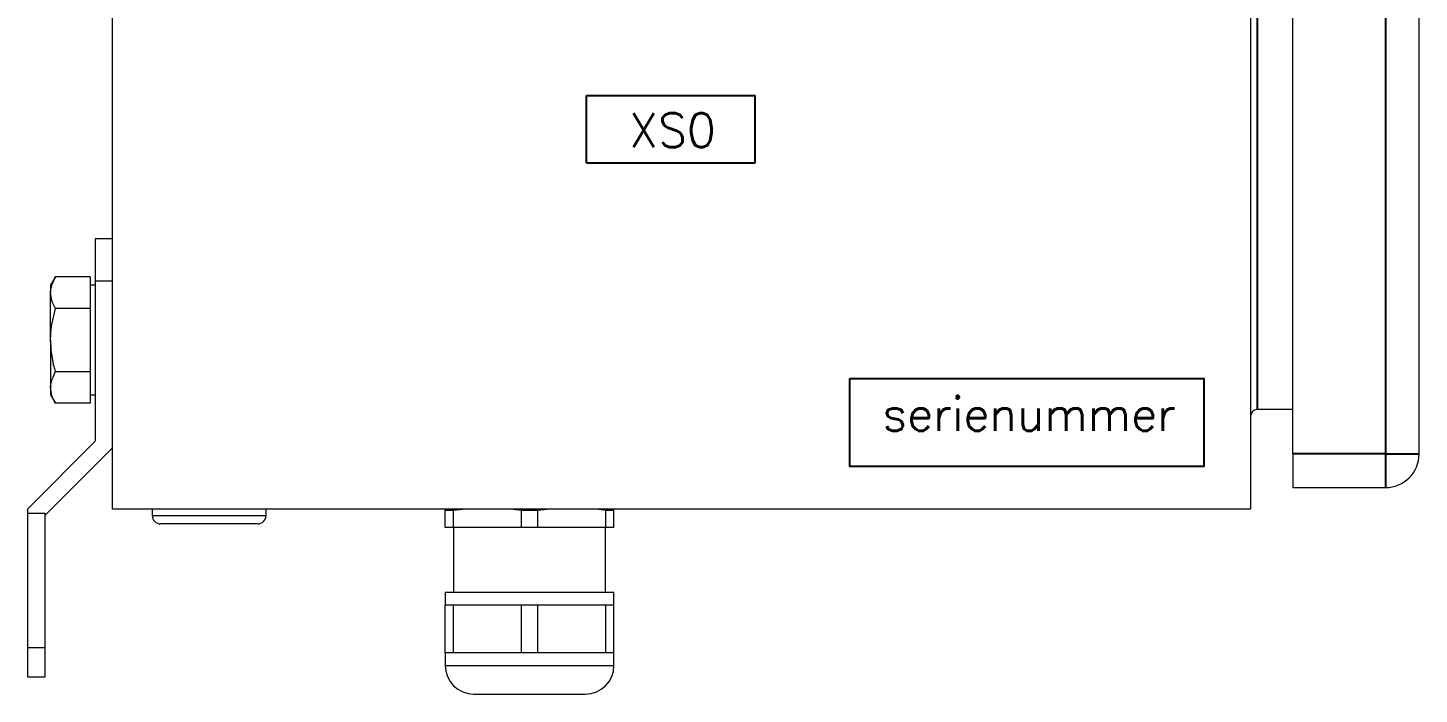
# Model space of a CAD drawing. Extents: x 4137 to 28680, y 2446 to 6814.
# Drawn here: x 14544.6 to 14752.5, y 3003.6 to 3103.2 of the extents above; entities that cross this region are included whole.
import ezdxf
from ezdxf.enums import TextEntityAlignment as Align

# ---------------------------------------------------------------- set-up
doc = ezdxf.new("R2010")
doc.units = 0
doc.header["$LTSCALE"] = 0.5
doc.layers.get('0').update_dxf_attribs({"linetype": 'CONTINUOUS'})
doc.layers.add('DIM', color=5, linetype='CONTINUOUS')
doc.layers.add('VOL', color=2, linetype='CONTINUOUS')
doc.styles.get("Standard").update_dxf_attribs({"font": 'simplex.shx'})

msp = doc.modelspace()

# ---------------------------------------------------------------- linework, layer by layer
at = {"color": 7, "linetype": 'Continuous', "lineweight": 15}
for p, q in [((14557.18, 3409.29), (14557.18, 3031.29)), ((14557.18, 3409.29), (14557.18, 3031.29)), ((14727.28, 3409.29), (14727.28, 3031.29)), ((14727.28, 3409.29), (14727.28, 3031.29)), ((14733.58, 3039.48), (14733.58, 3401.1)), ((14733.58, 3039.48), (14733.58, 3401.1)), ((14752.48, 3039.48), (14752.48, 3401.1)), ((14752.48, 3039.48), (14752.48, 3401.1)), ((14557.18, 3071.61), (14554.66, 3071.61)), ((14554.66, 3071.61), (14554.66, 3065.31)), ((14557.18, 3071.61), (14554.66, 3071.61)), ((14554.66, 3071.61), (14554.66, 3065.31)), ((14548.72, 3065.95), (14547.98, 3064.68)), ((14548.72, 3065.95), (14547.98, 3064.68)), ((14547.98, 3064.68), (14547.98, 3063.59)), ((14547.98, 3064.68), (14547.98, 3063.59)), ((14553.91, 3065.95), (14548.72, 3065.95)), ((14553.91, 3065.95), (14548.72, 3065.95)), ((14553.91, 3065.95), (14553.91, 3063.59)), ((14553.91, 3065.95), (14553.91, 3063.59)), ((14554.66, 3064.68), (14553.91, 3064.68)), ((14554.66, 3064.68), (14553.91, 3064.68)), ((14554.66, 3065.31), (14554.66, 3041.37)), ((14557.18, 3065.31), (14554.66, 3065.31)), ((14554.66, 3065.31), (14554.66, 3041.37)), ((14557.18, 3065.31), (14554.66, 3065.31)), ((14547.98, 3056.49), (14547.98, 3063.59)), ((14547.98, 3056.49), (14547.98, 3063.59)), ((14553.91, 3063.59), (14553.91, 3061.22)), ((14553.91, 3063.59), (14553.91, 3061.22)), ((14553.91, 3061.22), (14548.72, 3061.22)), ((14553.91, 3061.22), (14548.72, 3061.22)), ((14553.91, 3061.22), (14553.91, 3056.49)), ((14553.91, 3061.22), (14553.91, 3056.49)), ((14547.98, 3056.49), (14547.98, 3049.4)), ((14547.98, 3056.49), (14547.98, 3049.4)), ((14553.91, 3056.49), (14553.91, 3051.76)), ((14553.91, 3056.49), (14553.91, 3051.76)), ((14553.91, 3051.76), (14548.72, 3051.76)), ((14553.91, 3051.76), (14548.72, 3051.76)), ((14553.91, 3051.76), (14553.91, 3049.4)), ((14553.91, 3051.76), (14553.91, 3049.4)), ((14547.98, 3049.4), (14547.98, 3048.3)), ((14547.98, 3049.4), (14547.98, 3048.3)), ((14547.98, 3048.3), (14548.72, 3047.04)), ((14547.98, 3048.3), (14548.72, 3047.04)), ((14553.91, 3049.4), (14553.91, 3047.04)), ((14553.91, 3049.4), (14553.91, 3047.04)), ((14553.91, 3048.3), (14554.66, 3048.3)), ((14553.91, 3048.3), (14554.66, 3048.3)), ((14553.91, 3047.04), (14548.72, 3047.04)), ((14553.91, 3047.04), (14548.72, 3047.04)), ((14733.58, 3046.1), (14728.29, 3046.1)), ((14733.58, 3046.1), (14728.29, 3046.1)), ((14554.66, 3041.37), (14544.58, 3031.29)), ((14554.66, 3041.37), (14544.58, 3031.29)), ((14557.18, 3040.33), (14547.1, 3030.25)), ((14557.18, 3040.33), (14547.1, 3030.25)), ((14733.58, 3039.48), (14733.58, 3034.44)), ((14733.58, 3039.48), (14733.58, 3034.44)), ((14733.58, 3034.44), (14747.44, 3034.44)), ((14733.58, 3034.44), (14747.44, 3034.44)), ((14544.58, 3030.6), (14544.58, 3031.29)), ((14544.58, 3030.6), (14544.58, 3031.29)), ((14557.18, 3031.29), (14727.28, 3031.29)), ((14557.18, 3031.29), (14727.28, 3031.29)), ((14563.17, 3031.29), (14563.17, 3030.28)), ((14563.17, 3031.29), (14563.17, 3030.28)), ((14580.18, 3030.28), (14580.18, 3031.29)), ((14580.18, 3030.28), (14580.18, 3031.29)), ((14608.17, 3031.09), (14610.04, 3031.29)), ((14608.17, 3031.09), (14610.04, 3031.29)), ((14620.77, 3031.09), (14622.64, 3031.29)), ((14620.77, 3031.09), (14622.64, 3031.29)), ((14632.15, 3031.09), (14632.15, 3031.29)), ((14632.15, 3031.09), (14632.15, 3031.29)), ((14544.58, 3030.6), (14547.1, 3030.6)), ((14544.58, 3010.51), (14544.58, 3030.6)), ((14544.58, 3030.6), (14547.1, 3030.6)), ((14544.58, 3010.51), (14544.58, 3030.6)), ((14547.1, 3030.6), (14547.1, 3030.25)), ((14547.1, 3030.6), (14547.1, 3030.25)), ((14547.1, 3030.25), (14547.1, 3010.51)), ((14547.1, 3030.25), (14547.1, 3010.51)), ((14606.95, 3031.09), (14608.17, 3031.09)), ((14606.95, 3028.46), (14606.95, 3031.09)), ((14606.95, 3031.09), (14608.17, 3031.09)), ((14606.95, 3028.46), (14606.95, 3031.09)), ((14608.17, 3028.46), (14608.17, 3031.09)), ((14608.17, 3028.46), (14608.17, 3031.09)), ((14618.33, 3028.46), (14618.33, 3031.09)), ((14618.33, 3031.09), (14620.77, 3031.09)), ((14618.33, 3028.46), (14618.33, 3031.09)), ((14618.33, 3031.09), (14620.77, 3031.09)), ((14620.77, 3028.46), (14620.77, 3031.09)), ((14620.77, 3028.46), (14620.77, 3031.09)), ((14630.93, 3028.46), (14630.93, 3031.09)), ((14630.93, 3031.09), (14632.15, 3031.09)), ((14630.93, 3028.46), (14630.93, 3031.09)), ((14630.93, 3031.09), (14632.15, 3031.09)), ((14632.15, 3028.46), (14632.15, 3031.09)), ((14632.15, 3028.46), (14632.15, 3031.09)), ((14608.17, 3028.46), (14606.95, 3028.46)), ((14608.17, 3028.46), (14606.95, 3028.46)), ((14618.33, 3028.46), (14608.17, 3028.46)), ((14618.33, 3028.46), (14608.17, 3028.46)), ((14608.2, 3028.46), (14608.2, 3018.82)), ((14608.2, 3028.46), (14608.2, 3018.82)), ((14620.77, 3028.46), (14618.33, 3028.46)), ((14620.77, 3028.46), (14618.33, 3028.46)), ((14630.93, 3028.46), (14620.77, 3028.46)), ((14630.93, 3028.46), (14620.77, 3028.46)), ((14630.9, 3018.82), (14630.9, 3028.46)), ((14630.9, 3018.82), (14630.9, 3028.46)), ((14632.15, 3028.46), (14630.93, 3028.46)), ((14632.15, 3028.46), (14630.93, 3028.46)), ((14606.95, 3018.82), (14606.95, 3016.87)), ((14606.95, 3018.82), (14625.85, 3018.82)), ((14606.95, 3018.82), (14606.95, 3016.87)), ((14606.95, 3018.82), (14625.85, 3018.82)), ((14625.85, 3018.82), (14632.15, 3018.82)), ((14625.85, 3018.82), (14632.15, 3018.82)), ((14632.15, 3016.87), (14632.15, 3018.82)), ((14632.15, 3016.87), (14632.15, 3018.82)), ((14606.95, 3009.81), (14606.95, 3016.87)), ((14608.17, 3016.87), (14606.95, 3016.87)), ((14606.95, 3009.81), (14606.95, 3016.87)), ((14608.17, 3016.87), (14606.95, 3016.87)), ((14608.17, 3009.81), (14608.17, 3016.87)), ((14613.25, 3016.87), (14608.17, 3016.87)), ((14608.17, 3009.81), (14608.17, 3016.87)), ((14613.25, 3016.87), (14608.17, 3016.87)), ((14618.33, 3016.87), (14613.25, 3016.87)), ((14618.33, 3016.87), (14613.25, 3016.87)), ((14618.33, 3009.81), (14618.33, 3016.87)), ((14620.77, 3016.87), (14618.33, 3016.87)), ((14618.33, 3009.81), (14618.33, 3016.87)), ((14620.77, 3016.87), (14618.33, 3016.87)), ((14620.77, 3009.81), (14620.77, 3016.87)), ((14625.85, 3016.87), (14620.77, 3016.87)), ((14620.77, 3009.81), (14620.77, 3016.87)), ((14625.85, 3016.87), (14620.77, 3016.87)), ((14630.93, 3016.87), (14625.85, 3016.87)), ((14630.93, 3016.87), (14625.85, 3016.87)), ((14630.93, 3009.81), (14630.93, 3016.87)), ((14632.15, 3016.87), (14630.93, 3016.87)), ((14630.93, 3009.81), (14630.93, 3016.87)), ((14632.15, 3016.87), (14630.93, 3016.87)), ((14632.15, 3009.81), (14632.15, 3016.87)), ((14632.15, 3009.81), (14632.15, 3016.87)), ((14547.1, 3010.51), (14544.58, 3010.51)), ((14544.58, 3006.09), (14544.58, 3010.51)), ((14547.1, 3010.51), (14544.58, 3010.51)), ((14544.58, 3006.09), (14544.58, 3010.51)), ((14547.1, 3010.51), (14547.1, 3006.09)), ((14547.1, 3010.51), (14547.1, 3006.09)), ((14606.95, 3009.81), (14606.95, 3007.86)), ((14606.95, 3009.81), (14608.17, 3009.81)), ((14606.95, 3009.81), (14606.95, 3007.86)), ((14606.95, 3009.81), (14608.17, 3009.81)), ((14608.17, 3009.81), (14613.25, 3009.81)), ((14608.17, 3009.81), (14613.25, 3009.81)), ((14613.25, 3009.81), (14618.33, 3009.81)), ((14613.25, 3009.81), (14618.33, 3009.81)), ((14618.33, 3009.81), (14620.77, 3009.81)), ((14618.33, 3009.81), (14620.77, 3009.81)), ((14620.77, 3009.81), (14625.85, 3009.81)), ((14620.77, 3009.81), (14625.85, 3009.81)), ((14625.85, 3009.81), (14630.93, 3009.81)), ((14625.85, 3009.81), (14630.93, 3009.81)), ((14630.93, 3009.81), (14632.15, 3009.81)), ((14630.93, 3009.81), (14632.15, 3009.81)), ((14632.15, 3007.86), (14632.15, 3009.81)), ((14632.15, 3007.86), (14632.15, 3009.81)), ((14547.1, 3006.09), (14544.58, 3006.09)), ((14547.1, 3006.09), (14544.58, 3006.09)), ((14611.24, 3003.57), (14623.71, 3003.57)), ((14611.24, 3003.57), (14623.71, 3003.57)), ((14623.71, 3003.57), (14627.87, 3003.57)), ((14623.71, 3003.57), (14627.87, 3003.57))]:
    msp.add_line(p, q, dxfattribs=at)
at = {"color": 7}
for p, q in [((14628.04, 3082.98), (14628.04, 3093.06)), ((14628.04, 3093.06), (14653.24, 3093.06)), ((14653.24, 3082.98), (14653.24, 3093.06)), ((14628.04, 3082.98), (14653.24, 3082.98))]:
    msp.add_line(p, q, dxfattribs=at)
for p, q in [((14653.24, 3093.06), (14653.24, 3093.06)), ((14719.39, 3049.7), (14719.39, 3049.7))]:
    msp.add_line(p, q)
at = {"color": 8, "linetype": 'Continuous', "lineweight": 15}
for p, q in [((14563.17, 3030.28), (14580.18, 3030.28)), ((14563.17, 3030.28), (14580.18, 3030.28)), ((14606.95, 3007.86), (14625.85, 3007.86)), ((14606.95, 3007.86), (14625.85, 3007.86)), ((14625.85, 3007.86), (14632.15, 3007.86)), ((14625.85, 3007.86), (14632.15, 3007.86))]:
    msp.add_line(p, q, dxfattribs=at)
at = {"color": 7, "linetype": 'Continuous', "lineweight": 15}
for centre, radius, start, end in [((14728.29, 3045.09), 1.01, 90, 180), ((14728.29, 3045.09), 1.01, 90, 180), ((14747.44, 3039.48), 5.04, 270, 0), ((14747.44, 3039.48), 5.04, 270, 0), ((14564.43, 3030.28), 1.26, 180, 270), ((14564.43, 3030.28), 1.26, 180, 270), ((14578.92, 3030.28), 1.26, 270, 0), ((14578.92, 3030.28), 1.26, 270, 0), ((14611.24, 3007.86), 4.29, 180, 270), ((14611.24, 3007.86), 4.29, 180, 270), ((14627.87, 3007.86), 4.29, 270, 0), ((14627.87, 3007.86), 4.29, 270, 0)]:
    msp.add_arc(centre, radius, start, end, dxfattribs=at)
for points, knots in [([(14547.98, 3063.59), (14547.99, 3063.64), (14548, 3064.44), (14548.37, 3065.22), (14548.72, 3065.95)], [0, 0, 0, 0, 0.070215, 1, 1, 1, 1]), ([(14547.98, 3063.59), (14547.99, 3063.64), (14548, 3064.44), (14548.37, 3065.22), (14548.72, 3065.95)], [0, 0, 0, 0, 0.070215, 1, 1, 1, 1]), ([(14548.72, 3061.22), (14548.51, 3061.61), (14548.1, 3062.38), (14548.02, 3063.18), (14547.98, 3063.59)], [0, 0, 0, 0, 0.495458, 1, 1, 1, 1]), ([(14548.72, 3061.22), (14548.51, 3061.61), (14548.1, 3062.38), (14548.02, 3063.18), (14547.98, 3063.59)], [0, 0, 0, 0, 0.495458, 1, 1, 1, 1]), ([(14547.98, 3056.49), (14547.99, 3056.88), (14548.03, 3058.48), (14548.42, 3060.04), (14548.72, 3061.22)], [0, 0, 0, 0, 0.241851, 1, 1, 1, 1]), ([(14547.98, 3056.49), (14547.99, 3056.88), (14548.03, 3058.48), (14548.42, 3060.04), (14548.72, 3061.22)], [0, 0, 0, 0, 0.241851, 1, 1, 1, 1]), ([(14548.72, 3051.76), (14548.62, 3052.11), (14548.19, 3053.65), (14548.07, 3055.25), (14547.98, 3056.49)], [0, 0, 0, 0, 0.223713, 1, 1, 1, 1]), ([(14548.72, 3051.76), (14548.62, 3052.11), (14548.19, 3053.65), (14548.07, 3055.25), (14547.98, 3056.49)], [0, 0, 0, 0, 0.223713, 1, 1, 1, 1]), ([(14547.98, 3049.4), (14547.99, 3049.46), (14548, 3050.25), (14548.37, 3051.04), (14548.72, 3051.76)], [0, 0, 0, 0, 0.0702152, 1, 1, 1, 1]), ([(14547.98, 3049.4), (14547.99, 3049.46), (14548, 3050.25), (14548.37, 3051.04), (14548.72, 3051.76)], [0, 0, 0, 0, 0.0702152, 1, 1, 1, 1]), ([(14548.72, 3047.04), (14548.51, 3047.42), (14548.1, 3048.19), (14548.02, 3049), (14547.98, 3049.4)], [0, 0, 0, 0, 0.495459, 1, 1, 1, 1]), ([(14548.72, 3047.04), (14548.51, 3047.42), (14548.1, 3048.19), (14548.02, 3049), (14547.98, 3049.4)], [0, 0, 0, 0, 0.495459, 1, 1, 1, 1]), ([(14606.95, 3031.29), (14606.95, 3031.25), (14606.95, 3031.19), (14606.95, 3031.11), (14606.95, 3031.09)], [0, 0, 0, 0, 0.718569, 1, 1, 1, 1]), ([(14606.95, 3031.29), (14606.95, 3031.25), (14606.95, 3031.19), (14606.95, 3031.11), (14606.95, 3031.09)], [0, 0, 0, 0, 0.718569, 1, 1, 1, 1]), ([(14616.46, 3031.29), (14616.91, 3031.25), (14617.54, 3031.19), (14618.16, 3031.11), (14618.33, 3031.09)], [0, 0, 0, 0, 0.71857, 1, 1, 1, 1]), ([(14616.46, 3031.29), (14616.91, 3031.25), (14617.54, 3031.19), (14618.16, 3031.11), (14618.33, 3031.09)], [0, 0, 0, 0, 0.71857, 1, 1, 1, 1]), ([(14629.06, 3031.29), (14629.6, 3031.24), (14630.22, 3031.18), (14630.84, 3031.1), (14630.93, 3031.09)], [0, 0, 0, 0, 0.85551, 1, 1, 1, 1]), ([(14629.06, 3031.29), (14629.6, 3031.24), (14630.22, 3031.18), (14630.84, 3031.1), (14630.93, 3031.09)], [0, 0, 0, 0, 0.85551, 1, 1, 1, 1]), ([(14578.92, 3029.02), (14578.92, 3029.02), (14577.54, 3029.02), (14573.05, 3029.02), (14570.29, 3029.02), (14565.81, 3029.02), (14564.43, 3029.02), (14564.43, 3029.02)], [0, 0, 0, 0, 0.333333, 0.333333, 0.666667, 0.666667, 1, 1, 1, 1]), ([(14578.92, 3029.02), (14578.92, 3029.02), (14577.54, 3029.02), (14573.05, 3029.02), (14570.29, 3029.02), (14565.81, 3029.02), (14564.43, 3029.02), (14564.43, 3029.02)], [0, 0, 0, 0, 0.333333, 0.333333, 0.666667, 0.666667, 1, 1, 1, 1])]:
    msp.add_open_spline(points, degree=3, knots=knots, dxfattribs=at)
at = {"layer": 'DIM'}
msp.add_lwpolyline([(14667.43, 3050.75), (14720.33, 3050.75), (14720.33, 3037.58), (14667.43, 3037.58)], close=True, dxfattribs=at)
at = {"layer": 'VOL'}
for p, q in [((14747.44, 3401.1), (14747.44, 3039.48)), ((14747.44, 3401.1), (14747.44, 3039.48)), ((14728.29, 3394.49), (14728.29, 3046.1)), ((14728.29, 3394.49), (14728.29, 3046.1)), ((14747.44, 3039.48), (14733.58, 3039.48)), ((14747.44, 3039.48), (14733.58, 3039.48)), ((14747.44, 3039.48), (14747.44, 3034.44)), ((14747.44, 3039.48), (14752.48, 3039.48)), ((14747.44, 3039.48), (14747.44, 3034.44)), ((14747.44, 3039.48), (14752.48, 3039.48))]:
    msp.add_line(p, q, dxfattribs=at)

# ---------------------------------------------------------------- texts
for s, p in [('XS0', (14640.91, 3085.34)), ('serienummer', (14694.22, 3042.92))]:
    msp.add_text(s, height=5.04).set_placement(p, align=Align.CENTER)

doc.saveas('drawing.dxf')
